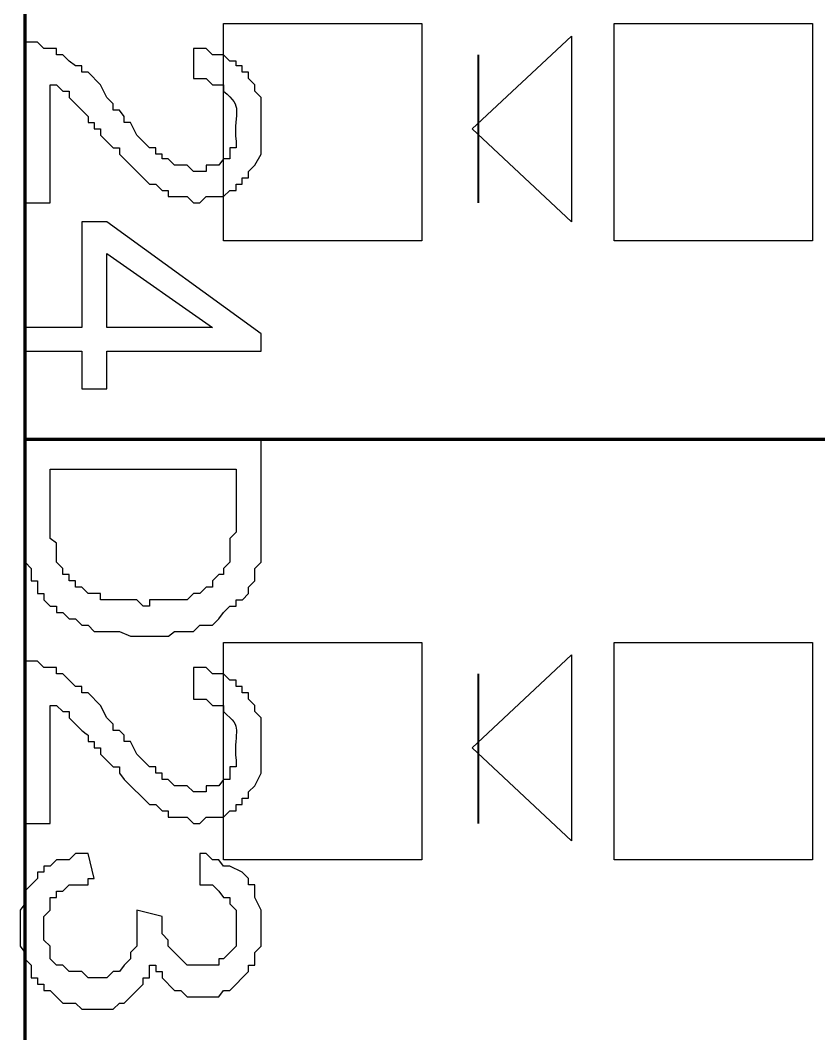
# Model space of a CAD drawing. Header units: millimetres. Extents: x -109 to -14.2, y -107.5 to -24.7.
# Drawn here: x -46.628 to -43.356, y -71.089 to -66.936 of the extents above; entities that cross this region are included whole.
import ezdxf

# ---------------------------------------------------------------- set-up
doc = ezdxf.new("R2010")
doc.units = ezdxf.units.MM
doc.header["$MEASUREMENT"] = 0
doc.layers.add('layer 1', color=7, linetype='Continuous')

msp = doc.modelspace()

# ---------------------------------------------------------------- linework, layer by layer
at = {"layer": 'layer 1', "color": 0, "lineweight": 80}
for points in [[(-46.6086, -91.5042), (-46.6086, -91.5042), (-46.6086, -40.7152), (-46.6086, -40.7152)], [(-46.6086, -68.6524), (-46.6086, -68.6524), (-37.9674, -68.6524), (-37.9674, -68.6524)]]:
    msp.add_open_spline(points, degree=3, dxfattribs=at)
at = {"layer": 'layer 1', "color": 0}
for points, knots in [([(-45.7954, -66.9486), (-45.7954, -66.9486), (-45.7954, -67.8392), (-45.7954, -67.8392), (-45.7954, -67.8392), (-45.7954, -67.8392), (-44.9823, -67.8392), (-44.9823, -67.8392), (-44.9823, -67.8392), (-44.9823, -67.8392), (-44.9823, -66.9486), (-44.9823, -66.9486), (-44.9823, -66.9486), (-44.9823, -66.9486), (-45.7954, -66.9486), (-45.7954, -66.9486)], [0, 0, 0, 0, 0.2, 0.2, 0.2, 0.2, 0.4, 0.4, 0.4, 0.4, 0.6, 0.6, 0.6, 0.6, 1, 1, 1, 1]), ([(-44.195, -66.9486), (-44.195, -66.9486), (-44.195, -67.8392), (-44.195, -67.8392), (-44.195, -67.8392), (-44.195, -67.8392), (-43.3818, -67.8392), (-43.3818, -67.8392), (-43.3818, -67.8392), (-43.3818, -67.8392), (-43.3818, -66.9486), (-43.3818, -66.9486), (-43.3818, -66.9486), (-43.3818, -66.9486), (-44.195, -66.9486), (-44.195, -66.9486)], [0, 0, 0, 0, 0.2, 0.2, 0.2, 0.2, 0.4, 0.4, 0.4, 0.4, 0.6, 0.6, 0.6, 0.6, 1, 1, 1, 1]), ([(-46.5054, -67.6843), (-46.5054, -67.6843), (-46.6087, -67.6843), (-46.6087, -67.6843), (-46.6087, -67.6843), (-46.6087, -67.6843), (-46.6087, -67.0261), (-46.6087, -67.0261), (-46.6087, -67.0261), (-46.6087, -67.0261), (-46.5571, -67.0261), (-46.5571, -67.0261), (-46.5571, -67.0261), (-46.5571, -67.0261), (-46.5313, -67.0519), (-46.5313, -67.0519), (-46.5313, -67.0519), (-46.5313, -67.0519), (-46.4796, -67.0519), (-46.4796, -67.0519), (-46.4796, -67.0519), (-46.4796, -67.0519), (-46.4796, -67.0777), (-46.4796, -67.0777), (-46.4796, -67.0777), (-46.4796, -67.0777), (-46.4538, -67.0777), (-46.4538, -67.0777), (-46.4538, -67.0777), (-46.4538, -67.0777), (-46.428, -67.1035), (-46.428, -67.1035), (-46.428, -67.1035), (-46.428, -67.1035), (-46.4022, -67.1229), (-46.4022, -67.1229), (-46.4022, -67.1229), (-46.4022, -67.1229), (-46.3764, -67.1229), (-46.3764, -67.1229), (-46.3764, -67.1229), (-46.3764, -67.1229), (-46.3764, -67.1487), (-46.3764, -67.1487), (-46.3764, -67.1487), (-46.3764, -67.1487), (-46.3505, -67.1487), (-46.3505, -67.1487), (-46.3505, -67.1487), (-46.3505, -67.1487), (-46.2989, -67.2003), (-46.2989, -67.2003), (-46.2989, -67.2003), (-46.2989, -67.2003), (-46.2731, -67.2519), (-46.2731, -67.2519), (-46.2731, -67.2519), (-46.2731, -67.2519), (-46.2473, -67.2778), (-46.2473, -67.2778), (-46.2473, -67.2778), (-46.2473, -67.2778), (-46.2473, -67.3036), (-46.2473, -67.3036), (-46.2473, -67.3036), (-46.2473, -67.3036), (-46.2215, -67.3036), (-46.2215, -67.3036), (-46.2215, -67.3036), (-46.2215, -67.3036), (-46.2021, -67.3294), (-46.2021, -67.3294), (-46.2021, -67.3294), (-46.2021, -67.3294), (-46.2021, -67.3552), (-46.2021, -67.3552), (-46.2021, -67.3552), (-46.2021, -67.3552), (-46.1763, -67.3552), (-46.1763, -67.3552), (-46.1763, -67.3552), (-46.1763, -67.3552), (-46.1505, -67.4068), (-46.1505, -67.4068), (-46.1505, -67.4068), (-46.1505, -67.4068), (-46.0989, -67.4585), (-46.0989, -67.4585), (-46.0989, -67.4585), (-46.0989, -67.4585), (-46.073, -67.4585), (-46.073, -67.4585), (-46.073, -67.4585), (-46.073, -67.4585), (-46.073, -67.4843), (-46.073, -67.4843), (-46.073, -67.4843), (-46.073, -67.4843), (-46.0472, -67.4843), (-46.0472, -67.4843), (-46.0472, -67.4843), (-46.0472, -67.4843), (-46.0472, -67.5036), (-46.0472, -67.5036), (-46.0472, -67.5036), (-46.0472, -67.5036), (-46.0214, -67.5036), (-46.0214, -67.5036), (-46.0214, -67.5036), (-46.0214, -67.5036), (-45.9956, -67.5295), (-45.9956, -67.5295), (-45.9956, -67.5295), (-45.9956, -67.5295), (-45.944, -67.5295), (-45.944, -67.5295), (-45.944, -67.5295), (-45.944, -67.5295), (-45.9182, -67.5553), (-45.9182, -67.5553), (-45.9182, -67.5553), (-45.9182, -67.5553), (-45.8665, -67.5553), (-45.8665, -67.5553), (-45.8665, -67.5553), (-45.8665, -67.5553), (-45.8665, -67.5295), (-45.8665, -67.5295), (-45.8665, -67.5295), (-45.8665, -67.5295), (-45.8149, -67.5295), (-45.8149, -67.5295), (-45.8149, -67.5295), (-45.8149, -67.5295), (-45.7956, -67.5036), (-45.7956, -67.5036), (-45.7956, -67.5036), (-45.7956, -67.5036), (-45.7697, -67.5036), (-45.7697, -67.5036), (-45.7697, -67.5036), (-45.7697, -67.5036), (-45.7697, -67.4585), (-45.7697, -67.4585), (-45.7697, -67.4585), (-45.7697, -67.4585), (-45.7439, -67.4585), (-45.7439, -67.4585), (-45.7439, -67.4585), (-45.7439, -67.4585), (-45.7439, -67.4327), (-45.7439, -67.4327), (-45.7439, -67.4327), (-45.7556, -67.2995), (-45.7091, -67.2959), (-45.7956, -67.2262), (-45.7956, -67.2262), (-45.7956, -67.2262), (-45.7956, -67.2003), (-45.7956, -67.2003), (-45.7956, -67.2003), (-45.7956, -67.2003), (-45.8407, -67.2003), (-45.8407, -67.2003), (-45.8407, -67.2003), (-45.8407, -67.2003), (-45.8665, -67.1745), (-45.8665, -67.1745), (-45.8665, -67.1745), (-45.8665, -67.1745), (-45.9182, -67.1745), (-45.9182, -67.1745), (-45.9182, -67.1745), (-45.9182, -67.1745), (-45.9182, -67.0519), (-45.9182, -67.0519), (-45.9182, -67.0519), (-45.9182, -67.0519), (-45.8665, -67.0519), (-45.8665, -67.0519), (-45.8665, -67.0519), (-45.8665, -67.0519), (-45.8407, -67.0777), (-45.8407, -67.0777), (-45.8407, -67.0777), (-45.8407, -67.0777), (-45.7956, -67.0777), (-45.7956, -67.0777), (-45.7956, -67.0777), (-45.7956, -67.0777), (-45.7697, -67.1035), (-45.7697, -67.1035), (-45.7697, -67.1035), (-45.7697, -67.1035), (-45.7439, -67.1035), (-45.7439, -67.1035), (-45.7439, -67.1035), (-45.7439, -67.1035), (-45.7439, -67.1229), (-45.7439, -67.1229), (-45.7439, -67.1229), (-45.7439, -67.1229), (-45.7181, -67.1229), (-45.7181, -67.1229), (-45.7181, -67.1229), (-45.7181, -67.1229), (-45.7181, -67.1487), (-45.7181, -67.1487), (-45.7181, -67.1487), (-45.7181, -67.1487), (-45.6923, -67.1487), (-45.6923, -67.1487), (-45.6923, -67.1487), (-45.6923, -67.1487), (-45.6923, -67.1745), (-45.6923, -67.1745), (-45.6923, -67.1745), (-45.6923, -67.1745), (-45.6665, -67.2003), (-45.6665, -67.2003), (-45.6665, -67.2003), (-45.6665, -67.2003), (-45.6665, -67.2262), (-45.6665, -67.2262), (-45.6665, -67.2262), (-45.6665, -67.2262), (-45.6407, -67.2519), (-45.6407, -67.2519), (-45.6407, -67.2519), (-45.6407, -67.2519), (-45.6407, -67.4843), (-45.6407, -67.4843), (-45.6407, -67.4843), (-45.6407, -67.4843), (-45.6665, -67.5295), (-45.6665, -67.5295), (-45.6665, -67.5295), (-45.6665, -67.5295), (-45.6923, -67.5553), (-45.6923, -67.5553), (-45.6923, -67.5553), (-45.6923, -67.5553), (-45.6923, -67.5811), (-45.6923, -67.5811), (-45.6923, -67.5811), (-45.6923, -67.5811), (-45.7181, -67.5811), (-45.7181, -67.5811), (-45.7181, -67.5811), (-45.7181, -67.5811), (-45.7181, -67.6069), (-45.7181, -67.6069), (-45.7181, -67.6069), (-45.7181, -67.6069), (-45.7439, -67.6069), (-45.7439, -67.6069), (-45.7439, -67.6069), (-45.7439, -67.6069), (-45.7439, -67.6327), (-45.7439, -67.6327), (-45.7439, -67.6327), (-45.7439, -67.6327), (-45.7697, -67.6327), (-45.7697, -67.6327), (-45.7697, -67.6327), (-45.7697, -67.6327), (-45.7956, -67.6585), (-45.7956, -67.6585), (-45.7956, -67.6585), (-45.7956, -67.6585), (-45.8665, -67.6585), (-45.8665, -67.6585), (-45.8665, -67.6585), (-45.8665, -67.6585), (-45.8924, -67.6843), (-45.8924, -67.6843), (-45.8924, -67.6843), (-45.8924, -67.6843), (-45.9182, -67.6843), (-45.9182, -67.6843), (-45.9182, -67.6843), (-45.9182, -67.6843), (-45.944, -67.6585), (-45.944, -67.6585), (-45.944, -67.6585), (-45.944, -67.6585), (-46.0214, -67.6585), (-46.0214, -67.6585), (-46.0214, -67.6585), (-46.0214, -67.6585), (-46.0214, -67.6327), (-46.0214, -67.6327), (-46.0214, -67.6327), (-46.0214, -67.6327), (-46.0472, -67.6327), (-46.0472, -67.6327), (-46.0472, -67.6327), (-46.0472, -67.6327), (-46.073, -67.6069), (-46.073, -67.6069), (-46.073, -67.6069), (-46.073, -67.6069), (-46.0989, -67.6069), (-46.0989, -67.6069), (-46.0989, -67.6069), (-46.0989, -67.6069), (-46.2215, -67.4843), (-46.2215, -67.4843), (-46.2215, -67.4843), (-46.2215, -67.4843), (-46.2215, -67.4585), (-46.2215, -67.4585), (-46.2215, -67.4585), (-46.2215, -67.4585), (-46.2473, -67.4585), (-46.2473, -67.4585), (-46.2473, -67.4585), (-46.2473, -67.4585), (-46.2989, -67.4068), (-46.2989, -67.4068), (-46.2989, -67.4068), (-46.2989, -67.4068), (-46.2989, -67.381), (-46.2989, -67.381), (-46.2989, -67.381), (-46.2989, -67.381), (-46.3247, -67.381), (-46.3247, -67.381), (-46.3247, -67.381), (-46.3247, -67.381), (-46.3247, -67.3552), (-46.3247, -67.3552), (-46.3247, -67.3552), (-46.3247, -67.3552), (-46.3505, -67.3552), (-46.3505, -67.3552), (-46.3505, -67.3552), (-46.3505, -67.3552), (-46.3505, -67.3294), (-46.3505, -67.3294), (-46.3505, -67.3294), (-46.3505, -67.3294), (-46.428, -67.2519), (-46.428, -67.2519), (-46.428, -67.2519), (-46.428, -67.2519), (-46.428, -67.2262), (-46.428, -67.2262), (-46.428, -67.2262), (-46.428, -67.2262), (-46.4538, -67.2262), (-46.4538, -67.2262), (-46.4538, -67.2262), (-46.4538, -67.2262), (-46.4796, -67.2003), (-46.4796, -67.2003), (-46.4796, -67.2003), (-46.4796, -67.2003), (-46.5054, -67.2003), (-46.5054, -67.2003), (-46.5054, -67.2003), (-46.5054, -67.2003), (-46.5054, -67.6843), (-46.5054, -67.6843)], [0, 0, 0, 0, 0.01087, 0.01087, 0.01087, 0.01087, 0.021739, 0.021739, 0.021739, 0.021739, 0.032609, 0.032609, 0.032609, 0.032609, 0.043478, 0.043478, 0.043478, 0.043478, 0.054348, 0.054348, 0.054348, 0.054348, 0.065217, 0.065217, 0.065217, 0.065217, 0.076087, 0.076087, 0.076087, 0.076087, 0.086957, 0.086957, 0.086957, 0.086957, 0.097826, 0.097826, 0.097826, 0.097826, 0.108696, 0.108696, 0.108696, 0.108696, 0.119565, 0.119565, 0.119565, 0.119565, 0.130435, 0.130435, 0.130435, 0.130435, 0.141304, 0.141304, 0.141304, 0.141304, 0.152174, 0.152174, 0.152174, 0.152174, 0.163043, 0.163043, 0.163043, 0.163043, 0.173913, 0.173913, 0.173913, 0.173913, 0.184783, 0.184783, 0.184783, 0.184783, 0.195652, 0.195652, 0.195652, 0.195652, 0.206522, 0.206522, 0.206522, 0.206522, 0.217391, 0.217391, 0.217391, 0.217391, 0.228261, 0.228261, 0.228261, 0.228261, 0.23913, 0.23913, 0.23913, 0.23913, 0.25, 0.25, 0.25, 0.25, 0.26087, 0.26087, 0.26087, 0.26087, 0.271739, 0.271739, 0.271739, 0.271739, 0.282609, 0.282609, 0.282609, 0.282609, 0.293478, 0.293478, 0.293478, 0.293478, 0.304348, 0.304348, 0.304348, 0.304348, 0.315217, 0.315217, 0.315217, 0.315217, 0.326087, 0.326087, 0.326087, 0.326087, 0.336957, 0.336957, 0.336957, 0.336957, 0.347826, 0.347826, 0.347826, 0.347826, 0.358696, 0.358696, 0.358696, 0.358696, 0.369565, 0.369565, 0.369565, 0.369565, 0.380435, 0.380435, 0.380435, 0.380435, 0.391304, 0.391304, 0.391304, 0.391304, 0.402174, 0.402174, 0.402174, 0.402174, 0.413043, 0.413043, 0.413043, 0.413043, 0.423913, 0.423913, 0.423913, 0.423913, 0.434783, 0.434783, 0.434783, 0.434783, 0.445652, 0.445652, 0.445652, 0.445652, 0.456522, 0.456522, 0.456522, 0.456522, 0.467391, 0.467391, 0.467391, 0.467391, 0.478261, 0.478261, 0.478261, 0.478261, 0.48913, 0.48913, 0.48913, 0.48913, 0.5, 0.5, 0.5, 0.5, 0.51087, 0.51087, 0.51087, 0.51087, 0.521739, 0.521739, 0.521739, 0.521739, 0.532609, 0.532609, 0.532609, 0.532609, 0.543478, 0.543478, 0.543478, 0.543478, 0.554348, 0.554348, 0.554348, 0.554348, 0.565217, 0.565217, 0.565217, 0.565217, 0.576087, 0.576087, 0.576087, 0.576087, 0.586957, 0.586957, 0.586957, 0.586957, 0.597826, 0.597826, 0.597826, 0.597826, 0.608696, 0.608696, 0.608696, 0.608696, 0.619565, 0.619565, 0.619565, 0.619565, 0.630435, 0.630435, 0.630435, 0.630435, 0.641304, 0.641304, 0.641304, 0.641304, 0.652174, 0.652174, 0.652174, 0.652174, 0.663043, 0.663043, 0.663043, 0.663043, 0.673913, 0.673913, 0.673913, 0.673913, 0.684783, 0.684783, 0.684783, 0.684783, 0.695652, 0.695652, 0.695652, 0.695652, 0.706522, 0.706522, 0.706522, 0.706522, 0.717391, 0.717391, 0.717391, 0.717391, 0.728261, 0.728261, 0.728261, 0.728261, 0.73913, 0.73913, 0.73913, 0.73913, 0.75, 0.75, 0.75, 0.75, 0.76087, 0.76087, 0.76087, 0.76087, 0.771739, 0.771739, 0.771739, 0.771739, 0.782609, 0.782609, 0.782609, 0.782609, 0.793478, 0.793478, 0.793478, 0.793478, 0.804348, 0.804348, 0.804348, 0.804348, 0.815217, 0.815217, 0.815217, 0.815217, 0.826087, 0.826087, 0.826087, 0.826087, 0.836957, 0.836957, 0.836957, 0.836957, 0.847826, 0.847826, 0.847826, 0.847826, 0.858696, 0.858696, 0.858696, 0.858696, 0.869565, 0.869565, 0.869565, 0.869565, 0.880435, 0.880435, 0.880435, 0.880435, 0.891304, 0.891304, 0.891304, 0.891304, 0.902174, 0.902174, 0.902174, 0.902174, 0.913043, 0.913043, 0.913043, 0.913043, 0.923913, 0.923913, 0.923913, 0.923913, 0.934783, 0.934783, 0.934783, 0.934783, 0.945652, 0.945652, 0.945652, 0.945652, 0.956522, 0.956522, 0.956522, 0.956522, 0.967391, 0.967391, 0.967391, 0.967391, 0.978261, 0.978261, 0.978261, 0.978261, 1, 1, 1, 1]), ([(-44.3692, -67.0003), (-44.3692, -67.0003), (-44.7758, -67.381), (-44.7758, -67.381), (-44.7758, -67.381), (-44.7758, -67.381), (-44.3692, -67.7618), (-44.3692, -67.7618), (-44.3692, -67.7618), (-44.3692, -67.7618), (-44.3692, -67.0003), (-44.3692, -67.0003)], [0, 0, 0, 0, 0.25, 0.25, 0.25, 0.25, 0.5, 0.5, 0.5, 0.5, 1, 1, 1, 1]), ([(-46.6086, -68.1942), (-46.6086, -68.1942), (-46.3763, -68.1942), (-46.3763, -68.1942), (-46.3763, -68.1942), (-46.3763, -68.1942), (-46.3763, -67.7618), (-46.3763, -67.7618), (-46.3763, -67.7618), (-46.3763, -67.7618), (-46.273, -67.7618), (-46.273, -67.7618), (-46.273, -67.7618), (-46.273, -67.7618), (-45.6406, -68.22), (-45.6406, -68.22), (-45.6406, -68.22), (-45.6406, -68.22), (-45.6406, -68.291), (-45.6406, -68.291), (-45.6406, -68.291), (-45.6406, -68.291), (-46.273, -68.291), (-46.273, -68.291), (-46.273, -68.291), (-46.273, -68.291), (-46.273, -68.4459), (-46.273, -68.4459), (-46.273, -68.4459), (-46.273, -68.4459), (-46.3763, -68.4459), (-46.3763, -68.4459), (-46.3763, -68.4459), (-46.3763, -68.4459), (-46.3763, -68.291), (-46.3763, -68.291), (-46.3763, -68.291), (-46.3763, -68.291), (-46.6086, -68.291), (-46.6086, -68.291), (-46.6086, -68.291), (-46.6086, -68.291), (-46.6086, -68.1942), (-46.6086, -68.1942)], [0, 0, 0, 0, 0.083333, 0.083333, 0.083333, 0.083333, 0.166667, 0.166667, 0.166667, 0.166667, 0.25, 0.25, 0.25, 0.25, 0.333333, 0.333333, 0.333333, 0.333333, 0.416667, 0.416667, 0.416667, 0.416667, 0.5, 0.5, 0.5, 0.5, 0.583333, 0.583333, 0.583333, 0.583333, 0.666667, 0.666667, 0.666667, 0.666667, 0.75, 0.75, 0.75, 0.75, 0.833333, 0.833333, 0.833333, 0.833333, 1, 1, 1, 1]), ([(-46.273, -68.1942), (-46.273, -68.1942), (-45.8406, -68.1942), (-45.8406, -68.1942), (-45.8406, -68.1942), (-45.8406, -68.1942), (-46.273, -67.8908), (-46.273, -67.8908), (-46.273, -67.8908), (-46.273, -67.8908), (-46.273, -68.1942), (-46.273, -68.1942)], [0, 0, 0, 0, 0.25, 0.25, 0.25, 0.25, 0.5, 0.5, 0.5, 0.5, 1, 1, 1, 1]), ([(-46.6086, -68.6524), (-46.6086, -68.6524), (-45.6406, -68.6524), (-45.6406, -68.6524), (-45.6406, -68.6524), (-45.6406, -68.6524), (-45.6406, -69.1557), (-45.6406, -69.1557), (-45.6406, -69.1557), (-45.6406, -69.1557), (-45.6664, -69.1816), (-45.6664, -69.1816), (-45.6664, -69.1816), (-45.6664, -69.1816), (-45.6664, -69.2332), (-45.6664, -69.2332), (-45.6664, -69.2332), (-45.6664, -69.2332), (-45.6922, -69.259), (-45.6922, -69.259), (-45.6922, -69.259), (-45.6922, -69.259), (-45.6922, -69.2848), (-45.6922, -69.2848), (-45.6922, -69.2848), (-45.6922, -69.2848), (-45.718, -69.3106), (-45.718, -69.3106), (-45.718, -69.3106), (-45.718, -69.3106), (-45.7438, -69.3106), (-45.7438, -69.3106), (-45.7438, -69.3106), (-45.7438, -69.3106), (-45.7438, -69.3364), (-45.7438, -69.3364), (-45.7438, -69.3364), (-45.7438, -69.3364), (-45.7696, -69.3364), (-45.7696, -69.3364), (-45.7696, -69.3364), (-45.7696, -69.3364), (-45.7954, -69.3622), (-45.7954, -69.3622), (-45.7954, -69.3622), (-45.7954, -69.3622), (-45.8148, -69.3881), (-45.8148, -69.3881), (-45.8148, -69.3881), (-45.8148, -69.3881), (-45.8406, -69.4139), (-45.8406, -69.4139), (-45.8406, -69.4139), (-45.8406, -69.4139), (-45.8922, -69.4139), (-45.8922, -69.4139), (-45.8922, -69.4139), (-45.8922, -69.4139), (-45.9181, -69.4397), (-45.9181, -69.4397), (-45.9181, -69.4397), (-45.9181, -69.4397), (-45.9955, -69.4397), (-45.9955, -69.4397), (-45.9955, -69.4397), (-45.9955, -69.4397), (-46.0213, -69.459), (-46.0213, -69.459), (-46.0213, -69.459), (-46.0213, -69.459), (-46.1762, -69.459), (-46.1762, -69.459), (-46.1762, -69.459), (-46.1762, -69.459), (-46.2214, -69.4397), (-46.2214, -69.4397), (-46.2214, -69.4397), (-46.2214, -69.4397), (-46.3246, -69.4397), (-46.3246, -69.4397), (-46.3246, -69.4397), (-46.3246, -69.4397), (-46.3505, -69.4139), (-46.3505, -69.4139), (-46.3505, -69.4139), (-46.3505, -69.4139), (-46.3763, -69.4139), (-46.3763, -69.4139), (-46.3763, -69.4139), (-46.3763, -69.4139), (-46.4021, -69.3881), (-46.4021, -69.3881), (-46.4021, -69.3881), (-46.4021, -69.3881), (-46.4279, -69.3881), (-46.4279, -69.3881), (-46.4279, -69.3881), (-46.4279, -69.3881), (-46.4537, -69.3622), (-46.4537, -69.3622), (-46.4537, -69.3622), (-46.4537, -69.3622), (-46.4795, -69.3622), (-46.4795, -69.3622), (-46.4795, -69.3622), (-46.4795, -69.3622), (-46.4795, -69.3364), (-46.4795, -69.3364), (-46.4795, -69.3364), (-46.4795, -69.3364), (-46.5053, -69.3364), (-46.5053, -69.3364), (-46.5053, -69.3364), (-46.5053, -69.3364), (-46.5311, -69.3106), (-46.5311, -69.3106), (-46.5311, -69.3106), (-46.5311, -69.3106), (-46.5311, -69.2848), (-46.5311, -69.2848), (-46.5311, -69.2848), (-46.5311, -69.2848), (-46.557, -69.2848), (-46.557, -69.2848), (-46.557, -69.2848), (-46.557, -69.2848), (-46.557, -69.2332), (-46.557, -69.2332), (-46.557, -69.2332), (-46.557, -69.2332), (-46.5828, -69.2332), (-46.5828, -69.2332), (-46.5828, -69.2332), (-46.5828, -69.2332), (-46.5828, -69.1816), (-46.5828, -69.1816), (-46.5828, -69.1816), (-46.5828, -69.1816), (-46.6086, -69.1557), (-46.6086, -69.1557), (-46.6086, -69.1557), (-46.6086, -69.1557), (-46.6086, -69.0073), (-46.6086, -69.0073), (-46.6086, -69.0073), (-46.6086, -69.0073), (-46.6086, -68.6524), (-46.6086, -68.6524)], [0, 0, 0, 0, 0.026316, 0.026316, 0.026316, 0.026316, 0.052632, 0.052632, 0.052632, 0.052632, 0.078947, 0.078947, 0.078947, 0.078947, 0.105263, 0.105263, 0.105263, 0.105263, 0.131579, 0.131579, 0.131579, 0.131579, 0.157895, 0.157895, 0.157895, 0.157895, 0.184211, 0.184211, 0.184211, 0.184211, 0.210526, 0.210526, 0.210526, 0.210526, 0.236842, 0.236842, 0.236842, 0.236842, 0.263158, 0.263158, 0.263158, 0.263158, 0.289474, 0.289474, 0.289474, 0.289474, 0.315789, 0.315789, 0.315789, 0.315789, 0.342105, 0.342105, 0.342105, 0.342105, 0.368421, 0.368421, 0.368421, 0.368421, 0.394737, 0.394737, 0.394737, 0.394737, 0.421053, 0.421053, 0.421053, 0.421053, 0.447368, 0.447368, 0.447368, 0.447368, 0.473684, 0.473684, 0.473684, 0.473684, 0.5, 0.5, 0.5, 0.5, 0.526316, 0.526316, 0.526316, 0.526316, 0.552632, 0.552632, 0.552632, 0.552632, 0.578947, 0.578947, 0.578947, 0.578947, 0.605263, 0.605263, 0.605263, 0.605263, 0.631579, 0.631579, 0.631579, 0.631579, 0.657895, 0.657895, 0.657895, 0.657895, 0.684211, 0.684211, 0.684211, 0.684211, 0.710526, 0.710526, 0.710526, 0.710526, 0.736842, 0.736842, 0.736842, 0.736842, 0.763158, 0.763158, 0.763158, 0.763158, 0.789474, 0.789474, 0.789474, 0.789474, 0.815789, 0.815789, 0.815789, 0.815789, 0.842105, 0.842105, 0.842105, 0.842105, 0.868421, 0.868421, 0.868421, 0.868421, 0.894737, 0.894737, 0.894737, 0.894737, 0.921053, 0.921053, 0.921053, 0.921053, 0.947368, 0.947368, 0.947368, 0.947368, 1, 1, 1, 1]), ([(-46.5053, -68.775), (-46.5053, -68.775), (-46.5053, -69.0589), (-46.5053, -69.0589), (-46.5053, -69.0589), (-46.5053, -69.0589), (-46.4795, -69.0783), (-46.4795, -69.0783), (-46.4795, -69.0783), (-46.4795, -69.0783), (-46.4795, -69.1557), (-46.4795, -69.1557), (-46.4795, -69.1557), (-46.4795, -69.1557), (-46.4537, -69.1816), (-46.4537, -69.1816), (-46.4537, -69.1816), (-46.4537, -69.1816), (-46.4537, -69.2074), (-46.4537, -69.2074), (-46.4537, -69.2074), (-46.4537, -69.2074), (-46.4279, -69.2074), (-46.4279, -69.2074), (-46.4279, -69.2074), (-46.4279, -69.2074), (-46.4279, -69.2332), (-46.4279, -69.2332), (-46.4279, -69.2332), (-46.4279, -69.2332), (-46.4021, -69.2332), (-46.4021, -69.2332), (-46.4021, -69.2332), (-46.4021, -69.2332), (-46.4021, -69.259), (-46.4021, -69.259), (-46.4021, -69.259), (-46.4021, -69.259), (-46.3763, -69.259), (-46.3763, -69.259), (-46.3763, -69.259), (-46.3763, -69.259), (-46.3505, -69.2848), (-46.3505, -69.2848), (-46.3505, -69.2848), (-46.3505, -69.2848), (-46.2988, -69.2848), (-46.2988, -69.2848), (-46.2988, -69.2848), (-46.2988, -69.2848), (-46.2988, -69.3106), (-46.2988, -69.3106), (-46.2988, -69.3106), (-46.2988, -69.3106), (-46.1504, -69.3106), (-46.1504, -69.3106), (-46.1504, -69.3106), (-46.1504, -69.3106), (-46.1246, -69.3364), (-46.1246, -69.3364), (-46.1246, -69.3364), (-46.1246, -69.3364), (-46.0988, -69.3364), (-46.0988, -69.3364), (-46.0988, -69.3364), (-46.0988, -69.3364), (-46.0988, -69.3106), (-46.0988, -69.3106), (-46.0988, -69.3106), (-46.0988, -69.3106), (-45.9439, -69.3106), (-45.9439, -69.3106), (-45.9439, -69.3106), (-45.9439, -69.3106), (-45.9181, -69.2848), (-45.9181, -69.2848), (-45.9181, -69.2848), (-45.9181, -69.2848), (-45.8922, -69.2848), (-45.8922, -69.2848), (-45.8922, -69.2848), (-45.8922, -69.2848), (-45.8664, -69.259), (-45.8664, -69.259), (-45.8664, -69.259), (-45.8664, -69.259), (-45.8406, -69.259), (-45.8406, -69.259), (-45.8406, -69.259), (-45.8406, -69.259), (-45.8406, -69.2332), (-45.8406, -69.2332), (-45.8406, -69.2332), (-45.8406, -69.2332), (-45.8148, -69.2074), (-45.8148, -69.2074), (-45.8148, -69.2074), (-45.8148, -69.2074), (-45.7954, -69.2074), (-45.7954, -69.2074), (-45.7954, -69.2074), (-45.7954, -69.2074), (-45.7954, -69.1816), (-45.7954, -69.1816), (-45.7954, -69.1816), (-45.7954, -69.1816), (-45.7696, -69.1557), (-45.7696, -69.1557), (-45.7696, -69.1557), (-45.7696, -69.1557), (-45.7696, -69.0589), (-45.7696, -69.0589), (-45.7696, -69.0589), (-45.7696, -69.0589), (-45.7438, -69.0331), (-45.7438, -69.0331), (-45.7438, -69.0331), (-45.7438, -69.0331), (-45.7438, -68.775), (-45.7438, -68.775), (-45.7438, -68.775), (-45.7438, -68.775), (-46.5053, -68.775), (-46.5053, -68.775)], [0, 0, 0, 0, 0.03125, 0.03125, 0.03125, 0.03125, 0.0625, 0.0625, 0.0625, 0.0625, 0.09375, 0.09375, 0.09375, 0.09375, 0.125, 0.125, 0.125, 0.125, 0.15625, 0.15625, 0.15625, 0.15625, 0.1875, 0.1875, 0.1875, 0.1875, 0.21875, 0.21875, 0.21875, 0.21875, 0.25, 0.25, 0.25, 0.25, 0.28125, 0.28125, 0.28125, 0.28125, 0.3125, 0.3125, 0.3125, 0.3125, 0.34375, 0.34375, 0.34375, 0.34375, 0.375, 0.375, 0.375, 0.375, 0.40625, 0.40625, 0.40625, 0.40625, 0.4375, 0.4375, 0.4375, 0.4375, 0.46875, 0.46875, 0.46875, 0.46875, 0.5, 0.5, 0.5, 0.5, 0.53125, 0.53125, 0.53125, 0.53125, 0.5625, 0.5625, 0.5625, 0.5625, 0.59375, 0.59375, 0.59375, 0.59375, 0.625, 0.625, 0.625, 0.625, 0.65625, 0.65625, 0.65625, 0.65625, 0.6875, 0.6875, 0.6875, 0.6875, 0.71875, 0.71875, 0.71875, 0.71875, 0.75, 0.75, 0.75, 0.75, 0.78125, 0.78125, 0.78125, 0.78125, 0.8125, 0.8125, 0.8125, 0.8125, 0.84375, 0.84375, 0.84375, 0.84375, 0.875, 0.875, 0.875, 0.875, 0.90625, 0.90625, 0.90625, 0.90625, 0.9375, 0.9375, 0.9375, 0.9375, 1, 1, 1, 1]), ([(-45.7954, -69.4849), (-45.7954, -69.4849), (-45.7954, -70.3754), (-45.7954, -70.3754), (-45.7954, -70.3754), (-45.7954, -70.3754), (-44.9823, -70.3754), (-44.9823, -70.3754), (-44.9823, -70.3754), (-44.9823, -70.3754), (-44.9823, -69.4849), (-44.9823, -69.4849), (-44.9823, -69.4849), (-44.9823, -69.4849), (-45.7954, -69.4849), (-45.7954, -69.4849)], [0, 0, 0, 0, 0.2, 0.2, 0.2, 0.2, 0.4, 0.4, 0.4, 0.4, 0.6, 0.6, 0.6, 0.6, 1, 1, 1, 1]), ([(-44.195, -69.4849), (-44.195, -69.4849), (-44.195, -70.3754), (-44.195, -70.3754), (-44.195, -70.3754), (-44.195, -70.3754), (-43.3818, -70.3754), (-43.3818, -70.3754), (-43.3818, -70.3754), (-43.3818, -70.3754), (-43.3818, -69.4849), (-43.3818, -69.4849), (-43.3818, -69.4849), (-43.3818, -69.4849), (-44.195, -69.4849), (-44.195, -69.4849)], [0, 0, 0, 0, 0.2, 0.2, 0.2, 0.2, 0.4, 0.4, 0.4, 0.4, 0.6, 0.6, 0.6, 0.6, 1, 1, 1, 1]), ([(-44.3692, -69.5365), (-44.3692, -69.5365), (-44.7758, -69.9173), (-44.7758, -69.9173), (-44.7758, -69.9173), (-44.7758, -69.9173), (-44.3692, -70.298), (-44.3692, -70.298), (-44.3692, -70.298), (-44.3692, -70.298), (-44.3692, -69.5365), (-44.3692, -69.5365)], [0, 0, 0, 0, 0.25, 0.25, 0.25, 0.25, 0.5, 0.5, 0.5, 0.5, 1, 1, 1, 1]), ([(-46.5054, -70.227), (-46.5054, -70.227), (-46.6087, -70.227), (-46.6087, -70.227), (-46.6087, -70.227), (-46.6087, -70.227), (-46.6087, -69.5623), (-46.6087, -69.5623), (-46.6087, -69.5623), (-46.6087, -69.5623), (-46.5571, -69.5623), (-46.5571, -69.5623), (-46.5571, -69.5623), (-46.5571, -69.5623), (-46.5313, -69.5881), (-46.5313, -69.5881), (-46.5313, -69.5881), (-46.5313, -69.5881), (-46.4796, -69.5881), (-46.4796, -69.5881), (-46.4796, -69.5881), (-46.4796, -69.5881), (-46.4796, -69.6139), (-46.4796, -69.6139), (-46.4796, -69.6139), (-46.4796, -69.6139), (-46.4538, -69.6139), (-46.4538, -69.6139), (-46.4538, -69.6139), (-46.4538, -69.6139), (-46.4022, -69.6656), (-46.4022, -69.6656), (-46.4022, -69.6656), (-46.4022, -69.6656), (-46.3764, -69.6656), (-46.3764, -69.6656), (-46.3764, -69.6656), (-46.3764, -69.6656), (-46.3764, -69.6914), (-46.3764, -69.6914), (-46.3764, -69.6914), (-46.3764, -69.6914), (-46.3505, -69.6914), (-46.3505, -69.6914), (-46.3505, -69.6914), (-46.3505, -69.6914), (-46.2989, -69.743), (-46.2989, -69.743), (-46.2989, -69.743), (-46.2989, -69.743), (-46.2731, -69.7946), (-46.2731, -69.7946), (-46.2731, -69.7946), (-46.2731, -69.7946), (-46.2473, -69.8205), (-46.2473, -69.8205), (-46.2473, -69.8205), (-46.2473, -69.8205), (-46.2473, -69.8462), (-46.2473, -69.8462), (-46.2473, -69.8462), (-46.2473, -69.8462), (-46.2215, -69.8462), (-46.2215, -69.8462), (-46.2215, -69.8462), (-46.2215, -69.8462), (-46.2021, -69.8656), (-46.2021, -69.8656), (-46.2021, -69.8656), (-46.2021, -69.8656), (-46.2021, -69.8914), (-46.2021, -69.8914), (-46.2021, -69.8914), (-46.2021, -69.8914), (-46.1763, -69.8914), (-46.1763, -69.8914), (-46.1763, -69.8914), (-46.1763, -69.8914), (-46.1505, -69.943), (-46.1505, -69.943), (-46.1505, -69.943), (-46.1505, -69.943), (-46.0989, -69.9947), (-46.0989, -69.9947), (-46.0989, -69.9947), (-46.0989, -69.9947), (-46.073, -69.9947), (-46.073, -69.9947), (-46.073, -69.9947), (-46.073, -69.9947), (-46.073, -70.0205), (-46.073, -70.0205), (-46.073, -70.0205), (-46.073, -70.0205), (-46.0472, -70.0205), (-46.0472, -70.0205), (-46.0472, -70.0205), (-46.0472, -70.0205), (-46.0472, -70.0463), (-46.0472, -70.0463), (-46.0472, -70.0463), (-46.0472, -70.0463), (-46.0214, -70.0463), (-46.0214, -70.0463), (-46.0214, -70.0463), (-46.0214, -70.0463), (-45.9956, -70.0721), (-45.9956, -70.0721), (-45.9956, -70.0721), (-45.9956, -70.0721), (-45.944, -70.0721), (-45.944, -70.0721), (-45.944, -70.0721), (-45.944, -70.0721), (-45.9182, -70.0979), (-45.9182, -70.0979), (-45.9182, -70.0979), (-45.9182, -70.0979), (-45.8665, -70.0979), (-45.8665, -70.0979), (-45.8665, -70.0979), (-45.8665, -70.0979), (-45.8665, -70.0721), (-45.8665, -70.0721), (-45.8665, -70.0721), (-45.8665, -70.0721), (-45.8149, -70.0721), (-45.8149, -70.0721), (-45.8149, -70.0721), (-45.8149, -70.0721), (-45.7956, -70.0463), (-45.7956, -70.0463), (-45.7956, -70.0463), (-45.7956, -70.0463), (-45.7697, -70.0463), (-45.7697, -70.0463), (-45.7697, -70.0463), (-45.7697, -70.0463), (-45.7697, -69.9947), (-45.7697, -69.9947), (-45.7697, -69.9947), (-45.7697, -69.9947), (-45.7439, -69.9947), (-45.7439, -69.9947), (-45.7439, -69.9947), (-45.7439, -69.9947), (-45.7439, -69.9689), (-45.7439, -69.9689), (-45.7439, -69.9689), (-45.7555, -69.8342), (-45.7098, -69.8397), (-45.7956, -69.7688), (-45.7956, -69.7688), (-45.7956, -69.7688), (-45.7956, -69.743), (-45.7956, -69.743), (-45.7956, -69.743), (-45.7956, -69.743), (-45.8407, -69.743), (-45.8407, -69.743), (-45.8407, -69.743), (-45.8407, -69.743), (-45.8665, -69.7172), (-45.8665, -69.7172), (-45.8665, -69.7172), (-45.8665, -69.7172), (-45.9182, -69.7172), (-45.9182, -69.7172), (-45.9182, -69.7172), (-45.9182, -69.7172), (-45.9182, -69.5881), (-45.9182, -69.5881), (-45.9182, -69.5881), (-45.9182, -69.5881), (-45.8665, -69.5881), (-45.8665, -69.5881), (-45.8665, -69.5881), (-45.8665, -69.5881), (-45.8407, -69.6139), (-45.8407, -69.6139), (-45.8407, -69.6139), (-45.8407, -69.6139), (-45.7956, -69.6139), (-45.7956, -69.6139), (-45.7956, -69.6139), (-45.7956, -69.6139), (-45.7697, -69.6397), (-45.7697, -69.6397), (-45.7697, -69.6397), (-45.7697, -69.6397), (-45.7439, -69.6397), (-45.7439, -69.6397), (-45.7439, -69.6397), (-45.7439, -69.6397), (-45.7439, -69.6656), (-45.7439, -69.6656), (-45.7439, -69.6656), (-45.7439, -69.6656), (-45.7181, -69.6656), (-45.7181, -69.6656), (-45.7181, -69.6656), (-45.7181, -69.6656), (-45.7181, -69.6914), (-45.7181, -69.6914), (-45.7181, -69.6914), (-45.7181, -69.6914), (-45.6923, -69.6914), (-45.6923, -69.6914), (-45.6923, -69.6914), (-45.6923, -69.6914), (-45.6923, -69.7172), (-45.6923, -69.7172), (-45.6923, -69.7172), (-45.6923, -69.7172), (-45.6665, -69.743), (-45.6665, -69.743), (-45.6665, -69.743), (-45.6665, -69.743), (-45.6665, -69.7688), (-45.6665, -69.7688), (-45.6665, -69.7688), (-45.6665, -69.7688), (-45.6407, -69.7946), (-45.6407, -69.7946), (-45.6407, -69.7946), (-45.6407, -69.7946), (-45.6407, -70.0205), (-45.6407, -70.0205), (-45.6407, -70.0205), (-45.6407, -70.0205), (-45.6665, -70.0721), (-45.6665, -70.0721), (-45.6665, -70.0721), (-45.6665, -70.0721), (-45.6923, -70.0979), (-45.6923, -70.0979), (-45.6923, -70.0979), (-45.6923, -70.0979), (-45.6923, -70.1238), (-45.6923, -70.1238), (-45.6923, -70.1238), (-45.6923, -70.1238), (-45.7181, -70.1238), (-45.7181, -70.1238), (-45.7181, -70.1238), (-45.7181, -70.1238), (-45.7181, -70.1496), (-45.7181, -70.1496), (-45.7181, -70.1496), (-45.7181, -70.1496), (-45.7439, -70.1496), (-45.7439, -70.1496), (-45.7439, -70.1496), (-45.7439, -70.1496), (-45.7439, -70.1754), (-45.7439, -70.1754), (-45.7439, -70.1754), (-45.7439, -70.1754), (-45.7697, -70.1754), (-45.7697, -70.1754), (-45.7697, -70.1754), (-45.7697, -70.1754), (-45.7956, -70.2012), (-45.7956, -70.2012), (-45.7956, -70.2012), (-45.7956, -70.2012), (-45.8665, -70.2012), (-45.8665, -70.2012), (-45.8665, -70.2012), (-45.8665, -70.2012), (-45.8924, -70.227), (-45.8924, -70.227), (-45.8924, -70.227), (-45.8924, -70.227), (-45.9182, -70.227), (-45.9182, -70.227), (-45.9182, -70.227), (-45.9182, -70.227), (-45.944, -70.2012), (-45.944, -70.2012), (-45.944, -70.2012), (-45.944, -70.2012), (-46.0214, -70.2012), (-46.0214, -70.2012), (-46.0214, -70.2012), (-46.0214, -70.2012), (-46.0214, -70.1754), (-46.0214, -70.1754), (-46.0214, -70.1754), (-46.0214, -70.1754), (-46.0472, -70.1754), (-46.0472, -70.1754), (-46.0472, -70.1754), (-46.0472, -70.1754), (-46.073, -70.1496), (-46.073, -70.1496), (-46.073, -70.1496), (-46.073, -70.1496), (-46.0989, -70.1496), (-46.0989, -70.1496), (-46.0989, -70.1496), (-46.0989, -70.1496), (-46.2021, -70.0463), (-46.2021, -70.0463), (-46.2021, -70.0463), (-46.2021, -70.0463), (-46.2215, -70.0205), (-46.2215, -70.0205), (-46.2215, -70.0205), (-46.2215, -70.0205), (-46.2215, -69.9947), (-46.2215, -69.9947), (-46.2215, -69.9947), (-46.2215, -69.9947), (-46.2473, -69.9947), (-46.2473, -69.9947), (-46.2473, -69.9947), (-46.2473, -69.9947), (-46.2989, -69.943), (-46.2989, -69.943), (-46.2989, -69.943), (-46.2989, -69.943), (-46.2989, -69.9173), (-46.2989, -69.9173), (-46.2989, -69.9173), (-46.2989, -69.9173), (-46.3247, -69.9173), (-46.3247, -69.9173), (-46.3247, -69.9173), (-46.3247, -69.9173), (-46.3247, -69.8914), (-46.3247, -69.8914), (-46.3247, -69.8914), (-46.3247, -69.8914), (-46.3505, -69.8914), (-46.3505, -69.8914), (-46.3505, -69.8914), (-46.3505, -69.8914), (-46.3505, -69.8656), (-46.3505, -69.8656), (-46.3505, -69.8656), (-46.3505, -69.8656), (-46.3764, -69.8462), (-46.3764, -69.8462), (-46.3764, -69.8462), (-46.3764, -69.8462), (-46.428, -69.7946), (-46.428, -69.7946), (-46.428, -69.7946), (-46.428, -69.7946), (-46.428, -69.7688), (-46.428, -69.7688), (-46.428, -69.7688), (-46.428, -69.7688), (-46.4538, -69.7688), (-46.4538, -69.7688), (-46.4538, -69.7688), (-46.4538, -69.7688), (-46.4796, -69.743), (-46.4796, -69.743), (-46.4796, -69.743), (-46.4796, -69.743), (-46.5054, -69.743), (-46.5054, -69.743), (-46.5054, -69.743), (-46.5054, -69.743), (-46.5054, -70.227), (-46.5054, -70.227)], [0, 0, 0, 0, 0.010753, 0.010753, 0.010753, 0.010753, 0.021505, 0.021505, 0.021505, 0.021505, 0.032258, 0.032258, 0.032258, 0.032258, 0.043011, 0.043011, 0.043011, 0.043011, 0.053763, 0.053763, 0.053763, 0.053763, 0.064516, 0.064516, 0.064516, 0.064516, 0.075269, 0.075269, 0.075269, 0.075269, 0.086022, 0.086022, 0.086022, 0.086022, 0.096774, 0.096774, 0.096774, 0.096774, 0.107527, 0.107527, 0.107527, 0.107527, 0.11828, 0.11828, 0.11828, 0.11828, 0.129032, 0.129032, 0.129032, 0.129032, 0.139785, 0.139785, 0.139785, 0.139785, 0.150538, 0.150538, 0.150538, 0.150538, 0.16129, 0.16129, 0.16129, 0.16129, 0.172043, 0.172043, 0.172043, 0.172043, 0.182796, 0.182796, 0.182796, 0.182796, 0.193548, 0.193548, 0.193548, 0.193548, 0.204301, 0.204301, 0.204301, 0.204301, 0.215054, 0.215054, 0.215054, 0.215054, 0.225806, 0.225806, 0.225806, 0.225806, 0.236559, 0.236559, 0.236559, 0.236559, 0.247312, 0.247312, 0.247312, 0.247312, 0.258065, 0.258065, 0.258065, 0.258065, 0.268817, 0.268817, 0.268817, 0.268817, 0.27957, 0.27957, 0.27957, 0.27957, 0.290323, 0.290323, 0.290323, 0.290323, 0.301075, 0.301075, 0.301075, 0.301075, 0.311828, 0.311828, 0.311828, 0.311828, 0.322581, 0.322581, 0.322581, 0.322581, 0.333333, 0.333333, 0.333333, 0.333333, 0.344086, 0.344086, 0.344086, 0.344086, 0.354839, 0.354839, 0.354839, 0.354839, 0.365591, 0.365591, 0.365591, 0.365591, 0.376344, 0.376344, 0.376344, 0.376344, 0.387097, 0.387097, 0.387097, 0.387097, 0.397849, 0.397849, 0.397849, 0.397849, 0.408602, 0.408602, 0.408602, 0.408602, 0.419355, 0.419355, 0.419355, 0.419355, 0.430108, 0.430108, 0.430108, 0.430108, 0.44086, 0.44086, 0.44086, 0.44086, 0.451613, 0.451613, 0.451613, 0.451613, 0.462366, 0.462366, 0.462366, 0.462366, 0.473118, 0.473118, 0.473118, 0.473118, 0.483871, 0.483871, 0.483871, 0.483871, 0.494624, 0.494624, 0.494624, 0.494624, 0.505376, 0.505376, 0.505376, 0.505376, 0.516129, 0.516129, 0.516129, 0.516129, 0.526882, 0.526882, 0.526882, 0.526882, 0.537634, 0.537634, 0.537634, 0.537634, 0.548387, 0.548387, 0.548387, 0.548387, 0.55914, 0.55914, 0.55914, 0.55914, 0.569892, 0.569892, 0.569892, 0.569892, 0.580645, 0.580645, 0.580645, 0.580645, 0.591398, 0.591398, 0.591398, 0.591398, 0.602151, 0.602151, 0.602151, 0.602151, 0.612903, 0.612903, 0.612903, 0.612903, 0.623656, 0.623656, 0.623656, 0.623656, 0.634409, 0.634409, 0.634409, 0.634409, 0.645161, 0.645161, 0.645161, 0.645161, 0.655914, 0.655914, 0.655914, 0.655914, 0.666667, 0.666667, 0.666667, 0.666667, 0.677419, 0.677419, 0.677419, 0.677419, 0.688172, 0.688172, 0.688172, 0.688172, 0.698925, 0.698925, 0.698925, 0.698925, 0.709677, 0.709677, 0.709677, 0.709677, 0.72043, 0.72043, 0.72043, 0.72043, 0.731183, 0.731183, 0.731183, 0.731183, 0.741935, 0.741935, 0.741935, 0.741935, 0.752688, 0.752688, 0.752688, 0.752688, 0.763441, 0.763441, 0.763441, 0.763441, 0.774194, 0.774194, 0.774194, 0.774194, 0.784946, 0.784946, 0.784946, 0.784946, 0.795699, 0.795699, 0.795699, 0.795699, 0.806452, 0.806452, 0.806452, 0.806452, 0.817204, 0.817204, 0.817204, 0.817204, 0.827957, 0.827957, 0.827957, 0.827957, 0.83871, 0.83871, 0.83871, 0.83871, 0.849462, 0.849462, 0.849462, 0.849462, 0.860215, 0.860215, 0.860215, 0.860215, 0.870968, 0.870968, 0.870968, 0.870968, 0.88172, 0.88172, 0.88172, 0.88172, 0.892473, 0.892473, 0.892473, 0.892473, 0.903226, 0.903226, 0.903226, 0.903226, 0.913978, 0.913978, 0.913978, 0.913979, 0.924731, 0.924731, 0.924731, 0.924731, 0.935484, 0.935484, 0.935484, 0.935484, 0.946237, 0.946237, 0.946237, 0.946237, 0.956989, 0.956989, 0.956989, 0.956989, 0.967742, 0.967742, 0.967742, 0.967742, 0.978495, 0.978495, 0.978495, 0.978495, 1, 1, 1, 1]), ([(-46.3505, -70.3496), (-46.3505, -70.3496), (-46.3247, -70.4529), (-46.3247, -70.4529), (-46.3247, -70.4529), (-46.3247, -70.4529), (-46.3505, -70.4529), (-46.3505, -70.4529), (-46.3505, -70.4529), (-46.3505, -70.4529), (-46.3505, -70.4787), (-46.3505, -70.4787), (-46.3505, -70.4787), (-46.3505, -70.4787), (-46.428, -70.4787), (-46.428, -70.4787), (-46.428, -70.4787), (-46.428, -70.4787), (-46.4538, -70.5045), (-46.4538, -70.5045), (-46.4538, -70.5045), (-46.4538, -70.5045), (-46.4796, -70.5045), (-46.4796, -70.5045), (-46.4796, -70.5045), (-46.4796, -70.5045), (-46.4796, -70.5303), (-46.4796, -70.5303), (-46.4796, -70.5303), (-46.4796, -70.5303), (-46.5054, -70.5303), (-46.5054, -70.5303), (-46.5054, -70.5303), (-46.5054, -70.5303), (-46.5054, -70.5819), (-46.5054, -70.5819), (-46.5054, -70.5819), (-46.5054, -70.5819), (-46.5313, -70.6078), (-46.5313, -70.6078), (-46.5313, -70.6078), (-46.5313, -70.6078), (-46.5313, -70.7046), (-46.5313, -70.7046), (-46.5313, -70.7046), (-46.5313, -70.7046), (-46.5054, -70.7304), (-46.5054, -70.7304), (-46.5054, -70.7304), (-46.5054, -70.7304), (-46.5054, -70.782), (-46.5054, -70.782), (-46.5054, -70.782), (-46.5054, -70.782), (-46.4796, -70.8078), (-46.4796, -70.8078), (-46.4796, -70.8078), (-46.4796, -70.8078), (-46.4538, -70.8078), (-46.4538, -70.8078), (-46.4538, -70.8078), (-46.4538, -70.8078), (-46.428, -70.8336), (-46.428, -70.8336), (-46.428, -70.8336), (-46.428, -70.8336), (-46.3764, -70.8336), (-46.3764, -70.8336), (-46.3764, -70.8336), (-46.3764, -70.8336), (-46.3505, -70.8595), (-46.3505, -70.8595), (-46.3505, -70.8595), (-46.3505, -70.8595), (-46.2731, -70.8595), (-46.2731, -70.8595), (-46.2731, -70.8595), (-46.2731, -70.8595), (-46.2473, -70.8336), (-46.2473, -70.8336), (-46.2473, -70.8336), (-46.2473, -70.8336), (-46.2215, -70.8336), (-46.2215, -70.8336), (-46.2215, -70.8336), (-46.2215, -70.8336), (-46.2021, -70.8078), (-46.2021, -70.8078), (-46.2021, -70.8078), (-46.2021, -70.8078), (-46.1763, -70.782), (-46.1763, -70.782), (-46.1763, -70.782), (-46.1763, -70.782), (-46.1763, -70.7562), (-46.1763, -70.7562), (-46.1763, -70.7562), (-46.1763, -70.7562), (-46.1505, -70.7304), (-46.1505, -70.7304), (-46.1505, -70.7304), (-46.1505, -70.7304), (-46.1505, -70.5819), (-46.1505, -70.5819), (-46.1505, -70.5819), (-46.1505, -70.5819), (-46.0472, -70.6078), (-46.0472, -70.6078), (-46.0472, -70.6078), (-46.0472, -70.6078), (-46.0472, -70.6787), (-46.0472, -70.6787), (-46.0472, -70.6787), (-46.0472, -70.6787), (-46.0214, -70.7046), (-46.0214, -70.7046), (-46.0214, -70.7046), (-46.0214, -70.7046), (-46.0214, -70.7304), (-46.0214, -70.7304), (-46.0214, -70.7304), (-46.0214, -70.7304), (-45.944, -70.8078), (-45.944, -70.8078), (-45.944, -70.8078), (-45.944, -70.8078), (-45.8149, -70.8078), (-45.8149, -70.8078), (-45.8149, -70.8078), (-45.8149, -70.8078), (-45.8149, -70.782), (-45.8149, -70.782), (-45.8149, -70.782), (-45.8149, -70.782), (-45.7956, -70.782), (-45.7956, -70.782), (-45.7956, -70.782), (-45.7956, -70.782), (-45.7439, -70.7304), (-45.7439, -70.7304), (-45.7439, -70.7304), (-45.7439, -70.7304), (-45.7439, -70.5819), (-45.7439, -70.5819), (-45.7439, -70.5819), (-45.7439, -70.5819), (-45.7697, -70.5562), (-45.7697, -70.5562), (-45.7697, -70.5562), (-45.7697, -70.5562), (-45.7697, -70.5303), (-45.7697, -70.5303), (-45.7697, -70.5303), (-45.7697, -70.5303), (-45.7956, -70.5303), (-45.7956, -70.5303), (-45.7956, -70.5303), (-45.7956, -70.5303), (-45.8149, -70.5045), (-45.8149, -70.5045), (-45.8149, -70.5045), (-45.8149, -70.5045), (-45.8407, -70.4787), (-45.8407, -70.4787), (-45.8407, -70.4787), (-45.8407, -70.4787), (-45.8924, -70.4787), (-45.8924, -70.4787), (-45.8924, -70.4787), (-45.8924, -70.4787), (-45.8924, -70.3496), (-45.8924, -70.3496), (-45.8924, -70.3496), (-45.8924, -70.3496), (-45.8665, -70.3496), (-45.8665, -70.3496), (-45.8665, -70.3496), (-45.8665, -70.3496), (-45.8407, -70.3754), (-45.8407, -70.3754), (-45.8407, -70.3754), (-45.8407, -70.3754), (-45.8149, -70.3754), (-45.8149, -70.3754), (-45.8149, -70.3754), (-45.8149, -70.3754), (-45.7956, -70.4013), (-45.7956, -70.4013), (-45.7956, -70.4013), (-45.7956, -70.4013), (-45.7697, -70.4013), (-45.7697, -70.4013), (-45.7697, -70.4013), (-45.7697, -70.4013), (-45.7181, -70.4271), (-45.7181, -70.4271), (-45.7181, -70.4271), (-45.7181, -70.4271), (-45.6923, -70.4529), (-45.6923, -70.4529), (-45.6923, -70.4529), (-45.6923, -70.4529), (-45.6923, -70.4787), (-45.6923, -70.4787), (-45.6923, -70.4787), (-45.6923, -70.4787), (-45.6665, -70.4787), (-45.6665, -70.4787), (-45.6665, -70.4787), (-45.6665, -70.4787), (-45.6665, -70.5303), (-45.6665, -70.5303), (-45.6665, -70.5303), (-45.6665, -70.5303), (-45.6407, -70.5819), (-45.6407, -70.5819), (-45.6407, -70.5819), (-45.6407, -70.5819), (-45.6407, -70.7304), (-45.6407, -70.7304), (-45.6407, -70.7304), (-45.6407, -70.7304), (-45.6665, -70.7562), (-45.6665, -70.7562), (-45.6665, -70.7562), (-45.6665, -70.7562), (-45.6665, -70.8078), (-45.6665, -70.8078), (-45.6665, -70.8078), (-45.6665, -70.8078), (-45.6923, -70.8078), (-45.6923, -70.8078), (-45.6923, -70.8078), (-45.6923, -70.8078), (-45.6923, -70.8336), (-45.6923, -70.8336), (-45.6923, -70.8336), (-45.6923, -70.8336), (-45.7697, -70.9111), (-45.7697, -70.9111), (-45.7697, -70.9111), (-45.7697, -70.9111), (-45.7956, -70.9111), (-45.7956, -70.9111), (-45.7956, -70.9111), (-45.7956, -70.9111), (-45.8149, -70.9369), (-45.8149, -70.9369), (-45.8149, -70.9369), (-45.8149, -70.9369), (-45.944, -70.9369), (-45.944, -70.9369), (-45.944, -70.9369), (-45.944, -70.9369), (-45.9698, -70.9111), (-45.9698, -70.9111), (-45.9698, -70.9111), (-45.9698, -70.9111), (-45.9956, -70.9111), (-45.9956, -70.9111), (-45.9956, -70.9111), (-45.9956, -70.9111), (-46.0472, -70.8595), (-46.0472, -70.8595), (-46.0472, -70.8595), (-46.0472, -70.8595), (-46.0472, -70.8336), (-46.0472, -70.8336), (-46.0472, -70.8336), (-46.0472, -70.8336), (-46.073, -70.8336), (-46.073, -70.8336), (-46.073, -70.8336), (-46.073, -70.8336), (-46.073, -70.8078), (-46.073, -70.8078), (-46.073, -70.8078), (-46.073, -70.8078), (-46.0989, -70.8078), (-46.0989, -70.8078), (-46.0989, -70.8078), (-46.0989, -70.8078), (-46.0989, -70.8595), (-46.0989, -70.8595), (-46.0989, -70.8595), (-46.0989, -70.8595), (-46.1247, -70.8595), (-46.1247, -70.8595), (-46.1247, -70.8595), (-46.1247, -70.8595), (-46.1247, -70.8853), (-46.1247, -70.8853), (-46.1247, -70.8853), (-46.1247, -70.8853), (-46.2021, -70.9627), (-46.2021, -70.9627), (-46.2021, -70.9627), (-46.2021, -70.9627), (-46.2215, -70.9627), (-46.2215, -70.9627), (-46.2215, -70.9627), (-46.2215, -70.9627), (-46.2473, -70.9885), (-46.2473, -70.9885), (-46.2473, -70.9885), (-46.2473, -70.9885), (-46.3764, -70.9885), (-46.3764, -70.9885), (-46.3764, -70.9885), (-46.3764, -70.9885), (-46.4022, -70.9627), (-46.4022, -70.9627), (-46.4022, -70.9627), (-46.4022, -70.9627), (-46.4538, -70.9627), (-46.4538, -70.9627), (-46.4538, -70.9627), (-46.4538, -70.9627), (-46.5054, -70.9111), (-46.5054, -70.9111), (-46.5054, -70.9111), (-46.5054, -70.9111), (-46.5313, -70.9111), (-46.5313, -70.9111), (-46.5313, -70.9111), (-46.5313, -70.9111), (-46.5313, -70.8853), (-46.5313, -70.8853), (-46.5313, -70.8853), (-46.5313, -70.8853), (-46.5571, -70.8853), (-46.5571, -70.8853), (-46.5571, -70.8853), (-46.5571, -70.8853), (-46.5571, -70.8595), (-46.5571, -70.8595), (-46.5571, -70.8595), (-46.5571, -70.8595), (-46.5829, -70.8595), (-46.5829, -70.8595), (-46.5829, -70.8595), (-46.5829, -70.8595), (-46.5829, -70.8078), (-46.5829, -70.8078), (-46.5829, -70.8078), (-46.5829, -70.8078), (-46.6087, -70.782), (-46.6087, -70.782), (-46.6087, -70.782), (-46.6087, -70.782), (-46.6087, -70.7562), (-46.6087, -70.7562), (-46.6087, -70.7562), (-46.6087, -70.7562), (-46.6281, -70.7304), (-46.6281, -70.7304), (-46.6281, -70.7304), (-46.6281, -70.7304), (-46.6281, -70.5819), (-46.6281, -70.5819), (-46.6281, -70.5819), (-46.6281, -70.5819), (-46.6087, -70.5562), (-46.6087, -70.5562), (-46.6087, -70.5562), (-46.6087, -70.5562), (-46.6087, -70.5045), (-46.6087, -70.5045), (-46.6087, -70.5045), (-46.6087, -70.5045), (-46.5571, -70.4529), (-46.5571, -70.4529), (-46.5571, -70.4529), (-46.5571, -70.4529), (-46.5571, -70.4271), (-46.5571, -70.4271), (-46.5571, -70.4271), (-46.5571, -70.4271), (-46.5313, -70.4271), (-46.5313, -70.4271), (-46.5313, -70.4271), (-46.5313, -70.4271), (-46.5313, -70.4013), (-46.5313, -70.4013), (-46.5313, -70.4013), (-46.5313, -70.4013), (-46.5054, -70.4013), (-46.5054, -70.4013), (-46.5054, -70.4013), (-46.5054, -70.4013), (-46.4796, -70.3754), (-46.4796, -70.3754), (-46.4796, -70.3754), (-46.4796, -70.3754), (-46.428, -70.3754), (-46.428, -70.3754), (-46.428, -70.3754), (-46.428, -70.3754), (-46.4022, -70.3496), (-46.4022, -70.3496), (-46.4022, -70.3496), (-46.4022, -70.3496), (-46.3505, -70.3496), (-46.3505, -70.3496)], [0, 0, 0, 0, 0.009804, 0.009804, 0.009804, 0.009804, 0.019608, 0.019608, 0.019608, 0.019608, 0.029412, 0.029412, 0.029412, 0.029412, 0.039216, 0.039216, 0.039216, 0.039216, 0.04902, 0.04902, 0.04902, 0.04902, 0.058824, 0.058824, 0.058824, 0.058824, 0.068627, 0.068627, 0.068627, 0.068627, 0.078431, 0.078431, 0.078431, 0.078431, 0.088235, 0.088235, 0.088235, 0.088235, 0.098039, 0.098039, 0.098039, 0.098039, 0.107843, 0.107843, 0.107843, 0.107843, 0.117647, 0.117647, 0.117647, 0.117647, 0.127451, 0.127451, 0.127451, 0.127451, 0.137255, 0.137255, 0.137255, 0.137255, 0.147059, 0.147059, 0.147059, 0.147059, 0.156863, 0.156863, 0.156863, 0.156863, 0.166667, 0.166667, 0.166667, 0.166667, 0.176471, 0.176471, 0.176471, 0.176471, 0.186275, 0.186275, 0.186275, 0.186275, 0.196078, 0.196078, 0.196078, 0.196078, 0.205882, 0.205882, 0.205882, 0.205882, 0.215686, 0.215686, 0.215686, 0.215686, 0.22549, 0.22549, 0.22549, 0.22549, 0.235294, 0.235294, 0.235294, 0.235294, 0.245098, 0.245098, 0.245098, 0.245098, 0.254902, 0.254902, 0.254902, 0.254902, 0.264706, 0.264706, 0.264706, 0.264706, 0.27451, 0.27451, 0.27451, 0.27451, 0.284314, 0.284314, 0.284314, 0.284314, 0.294118, 0.294118, 0.294118, 0.294118, 0.303922, 0.303922, 0.303922, 0.303922, 0.313725, 0.313725, 0.313725, 0.313726, 0.323529, 0.323529, 0.323529, 0.323529, 0.333333, 0.333333, 0.333333, 0.333333, 0.343137, 0.343137, 0.343137, 0.343137, 0.352941, 0.352941, 0.352941, 0.352941, 0.362745, 0.362745, 0.362745, 0.362745, 0.372549, 0.372549, 0.372549, 0.372549, 0.382353, 0.382353, 0.382353, 0.382353, 0.392157, 0.392157, 0.392157, 0.392157, 0.401961, 0.401961, 0.401961, 0.401961, 0.411765, 0.411765, 0.411765, 0.411765, 0.421569, 0.421569, 0.421569, 0.421569, 0.431373, 0.431373, 0.431373, 0.431373, 0.441176, 0.441176, 0.441176, 0.441176, 0.45098, 0.45098, 0.45098, 0.45098, 0.460784, 0.460784, 0.460784, 0.460784, 0.470588, 0.470588, 0.470588, 0.470588, 0.480392, 0.480392, 0.480392, 0.480392, 0.490196, 0.490196, 0.490196, 0.490196, 0.5, 0.5, 0.5, 0.5, 0.509804, 0.509804, 0.509804, 0.509804, 0.519608, 0.519608, 0.519608, 0.519608, 0.529412, 0.529412, 0.529412, 0.529412, 0.539216, 0.539216, 0.539216, 0.539216, 0.54902, 0.54902, 0.54902, 0.54902, 0.558824, 0.558824, 0.558824, 0.558824, 0.568627, 0.568627, 0.568627, 0.568627, 0.578431, 0.578431, 0.578431, 0.578431, 0.588235, 0.588235, 0.588235, 0.588235, 0.598039, 0.598039, 0.598039, 0.598039, 0.607843, 0.607843, 0.607843, 0.607843, 0.617647, 0.617647, 0.617647, 0.617647, 0.627451, 0.627451, 0.627451, 0.627451, 0.637255, 0.637255, 0.637255, 0.637255, 0.647059, 0.647059, 0.647059, 0.647059, 0.656863, 0.656863, 0.656863, 0.656863, 0.666667, 0.666667, 0.666667, 0.666667, 0.676471, 0.676471, 0.676471, 0.676471, 0.686275, 0.686275, 0.686275, 0.686275, 0.696078, 0.696078, 0.696078, 0.696078, 0.705882, 0.705882, 0.705882, 0.705882, 0.715686, 0.715686, 0.715686, 0.715686, 0.72549, 0.72549, 0.72549, 0.72549, 0.735294, 0.735294, 0.735294, 0.735294, 0.745098, 0.745098, 0.745098, 0.745098, 0.754902, 0.754902, 0.754902, 0.754902, 0.764706, 0.764706, 0.764706, 0.764706, 0.77451, 0.77451, 0.77451, 0.77451, 0.784314, 0.784314, 0.784314, 0.784314, 0.794118, 0.794118, 0.794118, 0.794118, 0.803922, 0.803922, 0.803922, 0.803922, 0.813725, 0.813725, 0.813725, 0.813726, 0.823529, 0.823529, 0.823529, 0.823529, 0.833333, 0.833333, 0.833333, 0.833333, 0.843137, 0.843137, 0.843137, 0.843137, 0.852941, 0.852941, 0.852941, 0.852941, 0.862745, 0.862745, 0.862745, 0.862745, 0.872549, 0.872549, 0.872549, 0.872549, 0.882353, 0.882353, 0.882353, 0.882353, 0.892157, 0.892157, 0.892157, 0.892157, 0.901961, 0.901961, 0.901961, 0.901961, 0.911765, 0.911765, 0.911765, 0.911765, 0.921569, 0.921569, 0.921569, 0.921569, 0.931373, 0.931373, 0.931373, 0.931373, 0.941176, 0.941176, 0.941176, 0.941176, 0.95098, 0.95098, 0.95098, 0.95098, 0.960784, 0.960784, 0.960784, 0.960784, 0.970588, 0.970588, 0.970588, 0.970588, 0.980392, 0.980392, 0.980392, 0.980392, 1, 1, 1, 1])]:
    msp.add_open_spline(points, degree=3, knots=knots, dxfattribs=at)
at = {"layer": 'layer 1', "color": 0, "lineweight": 40}
for points in [[(-44.75, -67.6843), (-44.75, -67.6843), (-44.75, -67.0777), (-44.75, -67.0777)], [(-44.75, -70.227), (-44.75, -70.227), (-44.75, -69.6139), (-44.75, -69.6139)]]:
    msp.add_open_spline(points, degree=3, dxfattribs=at)

doc.saveas('drawing.dxf')
